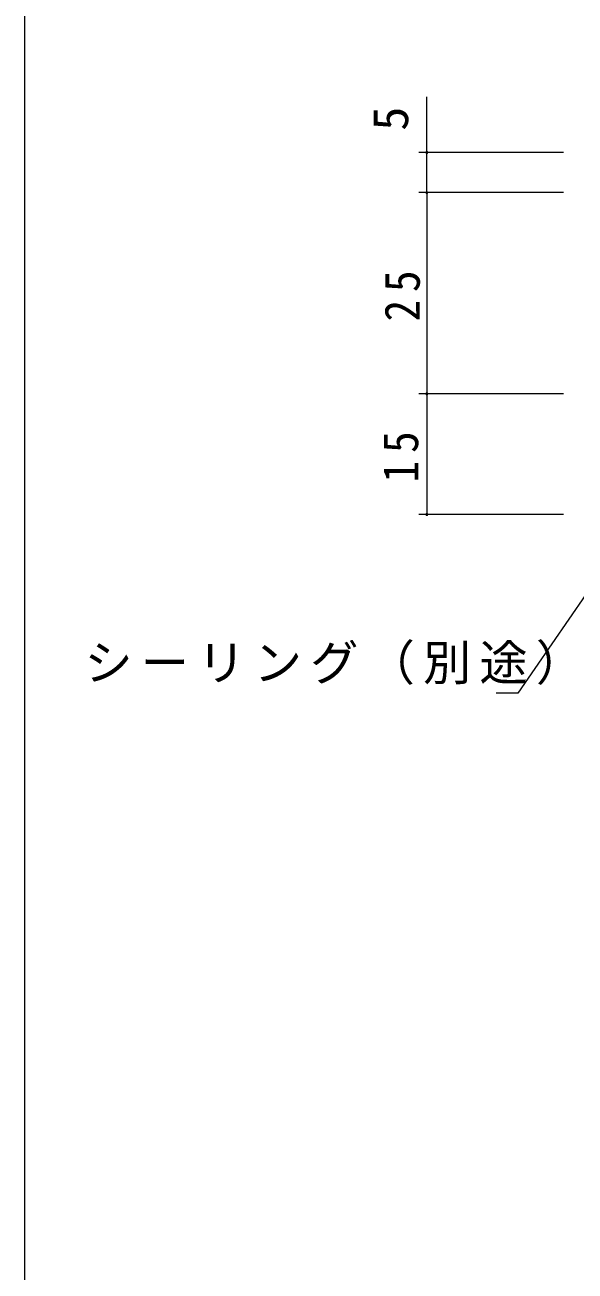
# Model space of a CAD drawing. Units: millimetres, scale not verified. Extents: x -594 to 539, y -420 to 386.
# Drawn here: x -590 to -521.6, y -320.5 to -165.7 of the extents above; entities that cross this region are included whole.
import ezdxf
from ezdxf.enums import TextEntityAlignment as Align

# ---------------------------------------------------------------- set-up
doc = ezdxf.new("R2010")
doc.units = ezdxf.units.MM
doc.header["$LTSCALE"] = 2
doc.layers.add('0-1_YKK_ZWAK', color=7, linetype='Continuous', lineweight=9)
doc.layers.add('0-7_YKK_D', color=6, linetype='Continuous', lineweight=9)
doc.styles.add('ＭＳ ゴシック', font='')
doc.styles.get('ＭＳ ゴシック').set_extended_font_data('MS Gothic')

msp = doc.modelspace()

# ---------------------------------------------------------------- linework, layer by layer
at = {"layer": '0-1_YKK_ZWAK'}
msp.add_line((-590, -368), (-590, 382), dxfattribs=at)
at = {"layer": '0-7_YKK_D'}
for p, q in [((-540, -181.499), (-540, -174.599)), ((-523, -181.499), (-541, -181.499)), ((-540, -186.499), (-540, -181.499)), ((-523, -186.499), (-541, -186.499)), ((-523, -186.499), (-541, -186.499)), ((-523, -186.499), (-541, -186.499)), ((-540, -186.499), (-540, -211.499)), ((-540, -186.499), (-540, -211.499)), ((-523, -211.499), (-541, -211.499)), ((-523, -211.499), (-541, -211.499)), ((-523, -211.499), (-541, -211.499)), ((-540, -211.499), (-540, -226.499)), ((-508.474, -219.413), (-528.692, -248.692)), ((-523, -226.499), (-541, -226.499)), ((-528.692, -248.692), (-531.392, -248.692))]:
    msp.add_line(p, q, dxfattribs=at)
for centre, start, end in [((-540, -181.499), 90, 270), ((-540, -181.499), 270, 90), ((-540, -186.499), 90, 270), ((-540, -186.499), 90, 270), ((-540, -186.499), 90, 270), ((-540, -186.499), 270, 90), ((-540, -186.499), 270, 90), ((-540, -186.499), 270, 90), ((-540, -211.499), 90, 270), ((-540, -211.499), 90, 270), ((-540, -211.499), 90, 270), ((-540, -211.499), 270, 90), ((-540, -211.499), 270, 90), ((-540, -211.499), 270, 90), ((-540, -226.499), 90, 270), ((-540, -226.499), 270, 90)]:
    msp.add_arc(centre, 0.106, start, end, dxfattribs=at)

# ---------------------------------------------------------------- texts
at = {"layer": '0-7_YKK_D', "color": 7, "style": 'ＭＳ ゴシック'}
msp.add_text('5', height=4.399, rotation=90, dxfattribs=at).set_placement((-541, -178.799), align=Align.BOTTOM_LEFT)
at = {"layer": '0-7_YKK_D', "color": 7, "char_height": 4.399, "attachment_point": 7, "rotation": 90, "style": 'ＭＳ ゴシック'}
for s, insert in [('\\T1.36;\\W0.9;25', (-540.8, -202.519)), ('\\T1.36;\\W0.9;25', (-540.8, -202.519)), ('\\T1.36;\\W0.9;15', (-541, -222.519))]:
    msp.add_mtext(s, dxfattribs=dict(at, insert=insert))
at = {"layer": '0-7_YKK_D', "color": 7, "insert": (-582.592, -247.692), "char_height": 4.399, "attachment_point": 7, "style": 'ＭＳ ゴシック'}
msp.add_mtext('\\T1.17;シーリング（別途）', dxfattribs=at)

doc.saveas('drawing.dxf')
